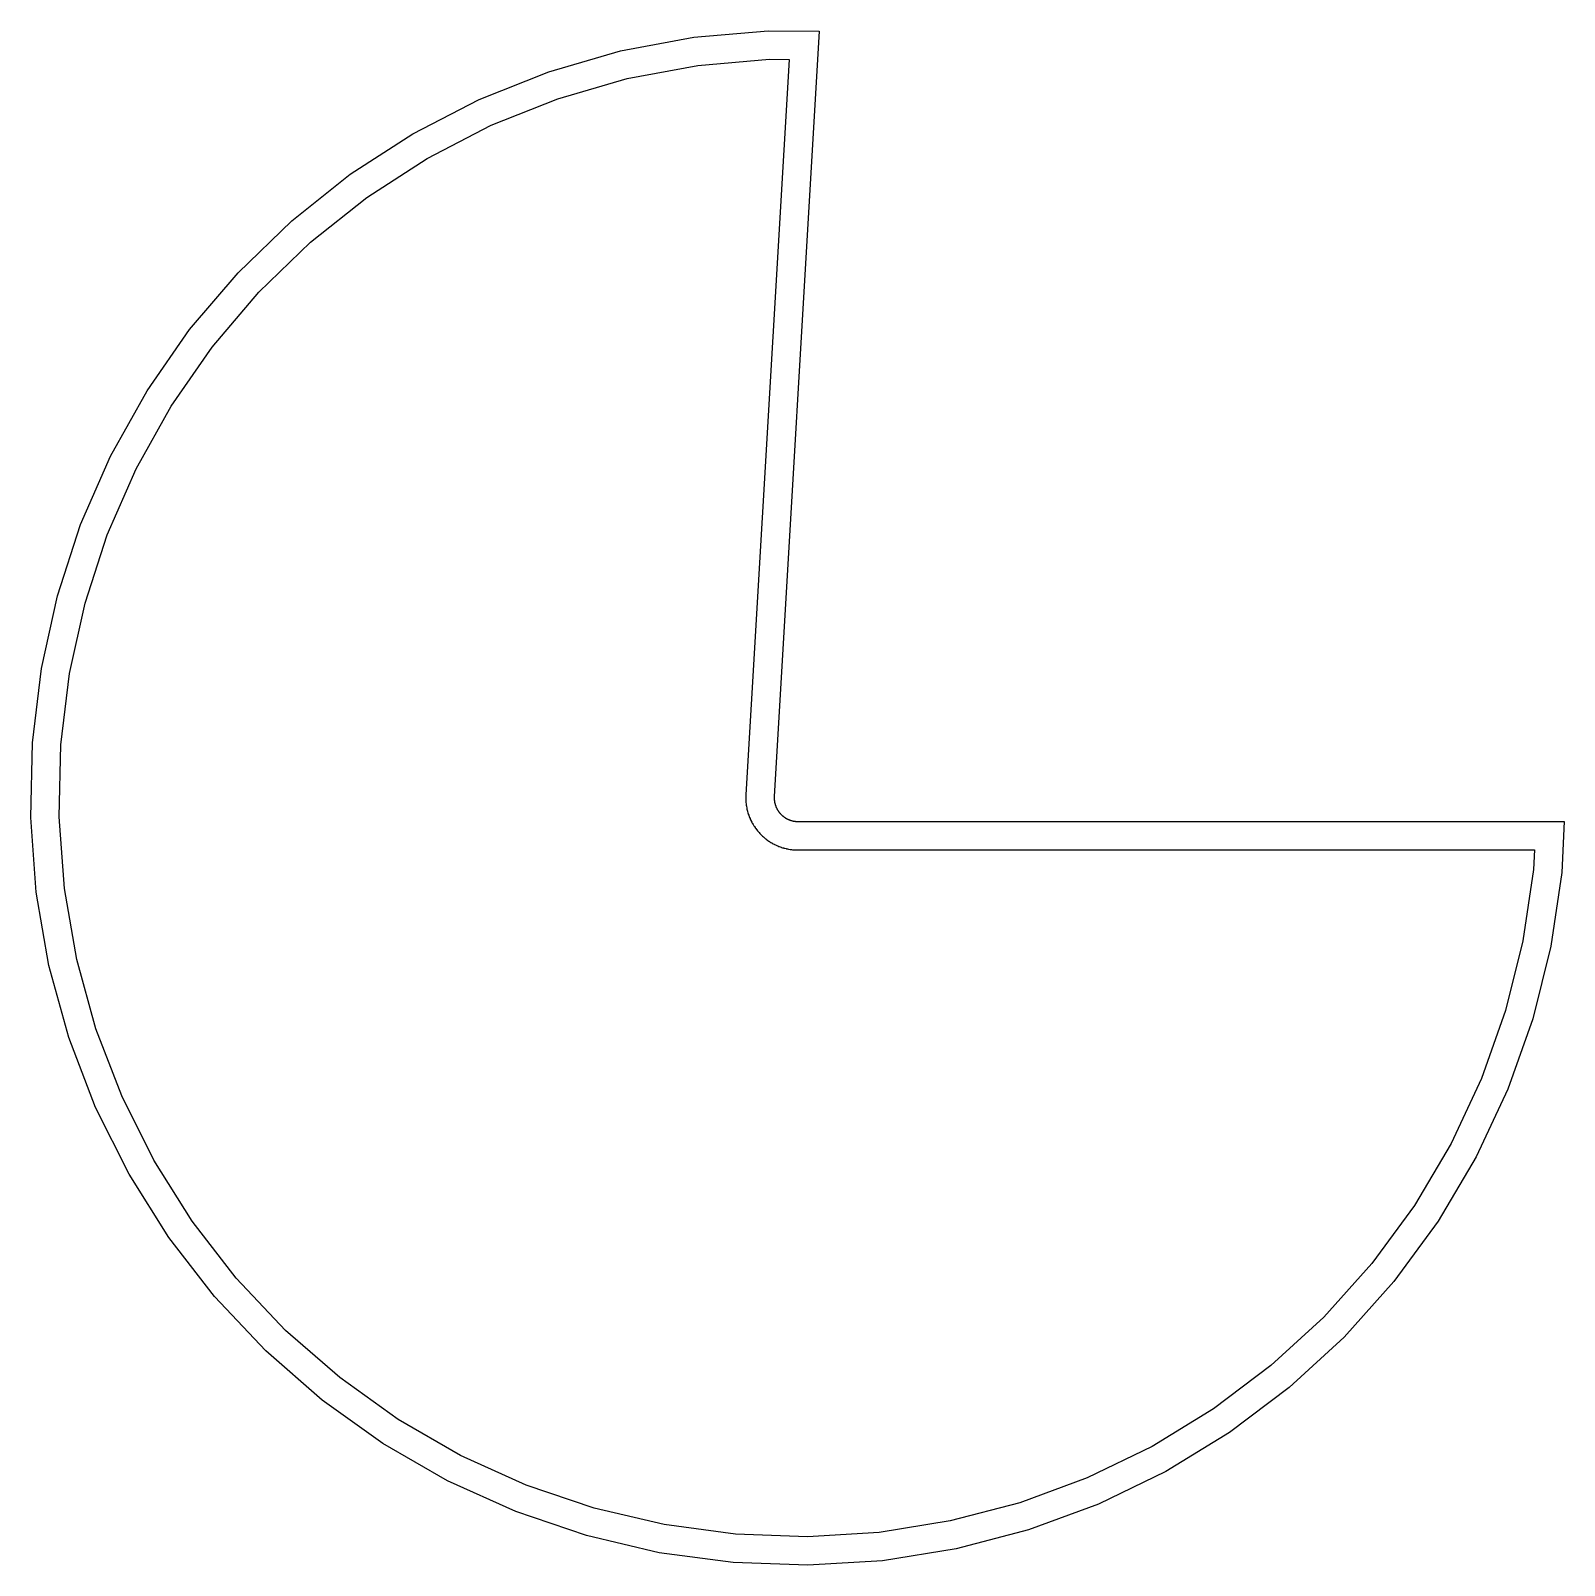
# Model space of a CAD drawing. Header units: metres. Extents: x 24.2 to 124.1, y -120.3 to -30.5.
# Drawn here: x 24.241 to 29.086, y -120.35 to -115.502 of the extents above.
import ezdxf

# ---------------------------------------------------------------- set-up
doc = ezdxf.new("R2010")
doc.units = ezdxf.units.M

msp = doc.modelspace()

# ---------------------------------------------------------------- linework, layer by layer
for points in [[(26.59, -117.9265), (26.59, -117.9267), (26.59, -117.928), (26.5901, -117.9292), (26.5902, -117.9301), (26.5902, -117.931), (26.5903, -117.9322), (26.5905, -117.9333), (26.5906, -117.9343), (26.5907, -117.9354), (26.5909, -117.9366), (26.591, -117.9375), (26.5912, -117.9383), (26.5914, -117.9395), (26.5916, -117.9406), (26.5918, -117.9416), (26.5921, -117.9427), (26.5924, -117.9438), (26.5926, -117.9447), (26.5929, -117.9455), (26.5932, -117.9466), (26.5935, -117.9477), (26.5938, -117.9487), (26.5942, -117.9497), (26.5946, -117.9508), (26.5949, -117.9517), (26.5952, -117.9525), (26.5956, -117.9536), (26.5961, -117.9546), (26.5965, -117.9555), (26.597, -117.9566), (26.5974, -117.9576), (26.5979, -117.9584), (26.5982, -117.9592), (26.5988, -117.9602), (26.5993, -117.9612), (26.5998, -117.9621), (26.6004, -117.9631), (26.601, -117.9641), (26.6014, -117.9648), (26.6019, -117.9656), (26.6025, -117.9665), (26.6032, -117.9675), (26.6037, -117.9683), (26.6044, -117.9692), (26.6051, -117.9701), (26.6057, -117.9709), (26.6062, -117.9716), (26.6069, -117.9725), (26.6076, -117.9733), (26.6083, -117.9741), (26.609, -117.975), (26.6098, -117.9758), (26.6104, -117.9764), (26.611, -117.9771), (26.6118, -117.9779), (26.6127, -117.9787), (26.6134, -117.9794), (26.6142, -117.9802), (26.6151, -117.981), (26.6157, -117.9815), (26.6164, -117.9821), (26.6173, -117.9829), (26.6182, -117.9836), (26.619, -117.9842), (26.6199, -117.9849), (26.6208, -117.9856), (26.6215, -117.9861), (26.6222, -117.9866), (26.6232, -117.9873), (26.6242, -117.9879), (26.625, -117.9884), (26.626, -117.989), (26.6269, -117.9896), (26.6277, -117.9901), (26.6285, -117.9905), (26.6295, -117.9911), (26.6305, -117.9916), (26.6314, -117.9921), (26.6324, -117.9926), (26.6335, -117.9931), (26.6343, -117.9934), (26.6351, -117.9938), (26.6361, -117.9942), (26.6372, -117.9947), (26.6381, -117.995), (26.6392, -117.9954), (26.6403, -117.9958), (26.6411, -117.9961), (26.642, -117.9964), (26.6431, -117.9967), (26.6442, -117.9971), (26.6451, -117.9973), (26.6462, -117.9976), (26.6473, -117.9979), (26.6482, -117.9981), (26.6491, -117.9983), (26.6502, -117.9985), (26.6513, -117.9988), (26.6523, -117.9989), (26.6534, -117.9991), (26.6546, -117.9993), (26.6555, -117.9994), (26.6563, -117.9995), (26.6575, -117.9996), (26.6586, -117.9997), (26.6596, -117.9998), (26.6608, -117.9999), (26.6619, -117.9999), (26.6628, -118), (26.6638, -118), (26.665, -118), (29.0862, -118), (29.0784, -118.1607), (29.044, -118.3942), (28.9871, -118.6233), (28.9082, -118.8457), (28.8081, -119.0595), (28.6877, -119.2624), (28.5481, -119.4527), (28.3906, -119.6286), (28.2168, -119.7882), (28.0284, -119.9303), (27.8269, -120.0533), (27.6145, -120.1562), (27.3931, -120.238), (27.1648, -120.2978), (26.9318, -120.3351), (26.6962, -120.3497), (26.4603, -120.3412), (26.2264, -120.3099), (25.9967, -120.2559), (25.7732, -120.1799), (25.5582, -120.0825), (25.3537, -119.9647), (25.1616, -119.8276), (24.9838, -119.6724), (24.8219, -119.5007), (24.6774, -119.314), (24.5518, -119.1142), (24.4462, -118.9032), (24.3616, -118.6828), (24.2988, -118.4553), (24.2585, -118.2228), (24.241, -117.9874), (24.2464, -117.7515), (24.2747, -117.5172), (24.3257, -117.2867), (24.3988, -117.0623), (24.4934, -116.8461), (24.6086, -116.6401), (24.7432, -116.4462), (24.8961, -116.2664), (25.0657, -116.1023), (25.2505, -115.9555), (25.4487, -115.8273), (25.6583, -115.719), (25.8776, -115.6316), (26.1043, -115.5659), (26.3363, -115.5225), (26.5714, -115.502), (26.7323, -115.5036), (26.5901, -117.9206), (26.5901, -117.9218), (26.59, -117.9228), (26.59, -117.9238), (26.59, -117.925), (26.59, -117.9262), (26.59, -117.9265)], [(26.5, -117.9283), (26.5, -117.9283), (26.5001, -117.932), (26.5003, -117.9356), (26.5004, -117.9371), (26.5007, -117.9405), (26.5011, -117.9439), (26.5012, -117.9449), (26.5016, -117.9483), (26.5022, -117.9517), (26.5024, -117.9531), (26.503, -117.9565), (26.5037, -117.9599), (26.5039, -117.9609), (26.5047, -117.9642), (26.5056, -117.9675), (26.506, -117.9689), (26.5069, -117.9723), (26.5079, -117.9755), (26.5082, -117.9765), (26.5093, -117.9797), (26.5105, -117.983), (26.511, -117.9843), (26.5123, -117.9875), (26.5136, -117.9907), (26.514, -117.9916), (26.5154, -117.9947), (26.5169, -117.9978), (26.5176, -117.9991), (26.5192, -118.0022), (26.5208, -118.0052), (26.5213, -118.0061), (26.523, -118.009), (26.5248, -118.012), (26.5256, -118.0132), (26.5274, -118.0161), (26.5294, -118.019), (26.5299, -118.0198), (26.5319, -118.0226), (26.534, -118.0253), (26.5349, -118.0265), (26.537, -118.0292), (26.5392, -118.0318), (26.5399, -118.0325), (26.5421, -118.0351), (26.5444, -118.0377), (26.5455, -118.0387), (26.5478, -118.0412), (26.5503, -118.0436), (26.551, -118.0443), (26.5535, -118.0466), (26.5561, -118.0489), (26.5572, -118.0499), (26.5598, -118.0521), (26.5625, -118.0543), (26.5632, -118.0549), (26.566, -118.057), (26.5687, -118.059), (26.5699, -118.0599), (26.5728, -118.0618), (26.5756, -118.0637), (26.5765, -118.0642), (26.5794, -118.0661), (26.5823, -118.0678), (26.5836, -118.0685), (26.5866, -118.0702), (26.5897, -118.0718), (26.5905, -118.0723), (26.5936, -118.0738), (26.5967, -118.0752), (26.5981, -118.0758), (26.6012, -118.0772), (26.6044, -118.0785), (26.6053, -118.0788), (26.6085, -118.0801), (26.6118, -118.0812), (26.6132, -118.0817), (26.6165, -118.0827), (26.6197, -118.0837), (26.6207, -118.0839), (26.624, -118.0848), (26.6274, -118.0857), (26.6288, -118.086), (26.6321, -118.0867), (26.6355, -118.0874), (26.6365, -118.0875), (26.6399, -118.0881), (26.6433, -118.0886), (26.6447, -118.0888), (26.6482, -118.0891), (26.6516, -118.0895), (26.6526, -118.0895), (26.656, -118.0898), (26.6594, -118.0899), (26.6609, -118.09), (26.665, -118.09), (28.9917, -118.09), (28.9887, -118.152), (28.9556, -118.3768), (28.9008, -118.5973), (28.8249, -118.8115), (28.7285, -119.0173), (28.6125, -119.2127), (28.4781, -119.396), (28.3265, -119.5653), (28.1592, -119.719), (27.9777, -119.8558), (27.7838, -119.9742), (27.5792, -120.0733), (27.3661, -120.152), (27.1462, -120.2096), (26.9219, -120.2456), (26.6951, -120.2596), (26.468, -120.2514), (26.2427, -120.2212), (26.0215, -120.1693), (25.8064, -120.0961), (25.5993, -120.0024), (25.4024, -119.8889), (25.2175, -119.7569), (25.0463, -119.6075), (24.8904, -119.4421), (24.7513, -119.2624), (24.6303, -119.0701), (24.5286, -118.8668), (24.4472, -118.6547), (24.3868, -118.4356), (24.3479, -118.2117), (24.331, -117.9851), (24.3362, -117.7579), (24.3635, -117.5323), (24.4126, -117.3104), (24.483, -117.0944), (24.5741, -116.8862), (24.685, -116.6878), (24.8146, -116.5012), (24.9618, -116.3281), (25.1251, -116.17), (25.303, -116.0287), (25.4939, -115.9052), (25.6958, -115.8009), (25.9068, -115.7168), (26.1251, -115.6535), (26.3485, -115.6118), (26.5749, -115.592), (26.6369, -115.5926), (26.5003, -117.9153), (26.5001, -117.9194), (26.5, -117.9209), (26.5, -117.9245), (26.5, -117.9282), (26.5, -117.9283)]]:
    msp.add_lwpolyline(points)

doc.saveas('drawing.dxf')
